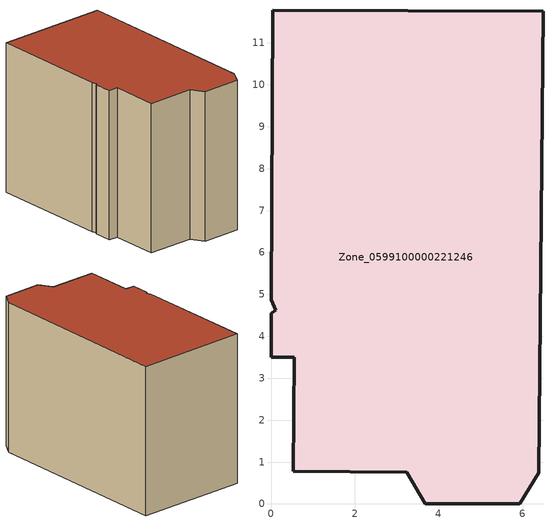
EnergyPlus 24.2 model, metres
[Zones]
Zone_0599100000221246
 floor ground (C_G): 0.11,4.62 0.01,4.87 0.04,11.78 6.49,11.75 6.39,0.74 5.93,0 3.68,0 3.24,0.75 0.53,0.78 0.55,3.5 0,3.5 0.01,4.55 z0
 wall outside (C_F): 6.39,0.74 6.49,11.75 0.04,11.78 0.01,4.87 0.11,4.62 0.01,4.55 0,3.5 0.55,3.5 0.53,0.78 3.24,0.75 3.68,0 5.93,0 6.39,0.74 z0:8.65
 roof outside (C_R): 0.11,4.62 0.01,4.55 0,3.5 0.55,3.5 0.53,0.78 3.24,0.75 3.68,0 5.93,0 6.39,0.74 6.49,11.75 0.04,11.78 0.01,4.87 z8.65
[BUILDING]
Pand.0599100000221246: North Axis=0; Terrain=City; Loads Convergence Tolerance Value=0.04; Temperature Convergence Tolerance Value=0.4; Solar Distribution=FullExterior; Maximum Number of Warmup Days=25; Minimum Number of Warmup Days=1
[Site:Location]
Rotterdam.The.Hague.AP_ZH_NLD Design_Conditions: Latitude=51.96; Longitude=4.45; Time Zone=1; Elevation=-4.5
[SITE:GROUNDTEMPERATURE:BUILDINGSURFACE]
18, 18, 18, 18, 18, 18, 18, 18, 18, 18, 18, 18
[MATERIAL] Thermal Absorptance=0.9; Solar Absorptance=0.7; Visible Absorptance=0.7
Name | Roughness | Thickness | Conductivity | Density | Specific Heat
G.TC.1946 | MediumSmooth | 0.15 | 1 | 540 | 1210
F.TC.1946 | Rough | 0.3 | 0.857143 | 1920 | 840
R.TC.1946 | MediumRough | 0.2 | 0.909091 | 1500 | 1000
[CONSTRUCTION]
C_G: G.TC.1946
C_F: F.TC.1946
C_R: R.TC.1946
[ZONE]
Zone_0599100000221246: Type=1; Multiplier=1; Ceiling Height=Autocalculate; Volume=Autocalculate; Floor Area=autocalculate; Part of Total Floor Area=Yes
[ZONEINFILTRATION:DESIGNFLOWRATE]
Infil_Zone_0599100000221246: Zone or ZoneList or Space or SpaceList=Zone_0599100000221246; Schedule=AlwaysOn; Design Flow Rate Calculation Method=Flow/Area; Flow Rate per Floor Area=0.003; Constant Term Coefficient=1; Temperature Term Coefficient=0; Velocity Term Coefficient=0; Velocity Squared Term Coefficient=0
[HVACTEMPLATE:ZONE:IDEALLOADSAIRSYSTEM]
Zone_0599100000221246: Maximum Heating Supply Air Temperature=50; Minimum Cooling Supply Air Temperature=13; Maximum Heating Supply Air Humidity Ratio=0.0156; Minimum Cooling Supply Air Humidity Ratio=0.0077; Heating Limit=NoLimit; Cooling Limit=NoLimit; Dehumidification Control Type=ConstantSensibleHeatRatio; Cooling Sensible Heat Ratio=0.7; Dehumidification Setpoint=60; Humidification Control Type=None; Humidification Setpoint=30; Outdoor Air Method=None; Outdoor Air Flow Rate per Person=0.00944; Outdoor Air Flow Rate per Zone Floor Area=0; Outdoor Air Flow Rate per Zone=0; Demand Controlled Ventilation Type=None; Outdoor Air Economizer Type=NoEconomizer; Heat Recovery Type=None; Sensible Heat Recovery Effectiveness=0.7; Latent Heat Recovery Effectiveness=0.65
[ZONECONTROL:THERMOSTAT]
ThermostatControl_Zone_0599100000221246: Zone or ZoneList=Zone_0599100000221246; Control Type Schedule=DualSetpointControlType; Control 1=Thermostat_Zone_0599100000221246; Temperature Difference Between Cutout And Setpoint=0
[THERMOSTATSETPOINT:DUALSETPOINT]
Thermostat_Zone_0599100000221246: Heating Setpoint Temperature Schedule=HeatingSetpoint_Zone_0599100000221246; Cooling Setpoint Temperature Schedule=CoolingSetpoint_Zone_0599100000221246
[SCHEDULE:COMPACT]
HeatingSetpoint_Zone_0599100000221246: Through: 12/31, For: AllDays, Until: 24:00, 21
CoolingSetpoint_Zone_0599100000221246: Through: 12/31, For: AllDays, Until: 24:00, 24
DualSetpointControlType: Through: 12/31, For: AllDays, Until: 24:00, 4
AlwaysOn: Through: 12/31, For: AllDays, Until: 24:00, 1
